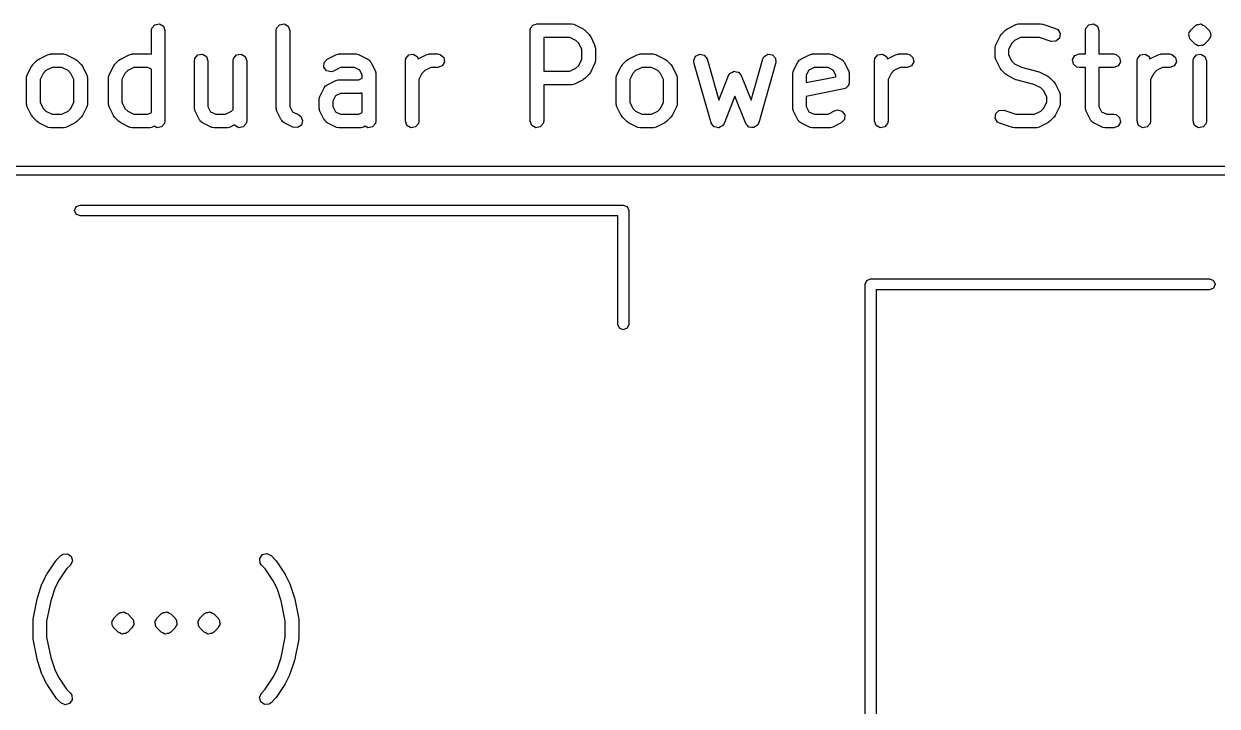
# Model space of a CAD drawing. Extents: x 59.1 to 151.1, y -119.5 to -80.2.
# Drawn here: x 70.97 to 84.17, y -87.93 to -80.38 of the extents above; entities that cross this region are included whole.
import ezdxf

# ---------------------------------------------------------------- set-up
doc = ezdxf.new("R2010")
doc.units = 0
doc.layers.add('BLACK', color=7, linetype='CONTINUOUS')

msp = doc.modelspace()

# ---------------------------------------------------------------- linework, layer by layer
at = {"layer": 'BLACK', "linetype": 'CONTINUOUS'}
for p, q in [((72.3855, -80.4267), (72.4185, -80.3874)), ((72.4185, -80.3874), (72.469, -80.3785)), ((72.469, -80.3785), (72.5134, -80.4042)), ((73.7664, -80.4267), (73.7994, -80.3874)), ((73.7994, -80.3874), (73.8499, -80.3785)), ((73.8499, -80.3785), (73.8944, -80.4042)), ((76.5885, -80.4118), (76.5982, -80.3949)), ((76.5982, -80.3949), (76.6046, -80.3926)), ((76.6046, -80.3926), (76.6089, -80.3874)), ((76.6089, -80.3874), (76.6281, -80.384)), ((76.6281, -80.384), (76.6464, -80.3774)), ((76.6464, -80.3774), (77.0274, -80.3774)), ((77.0274, -80.3774), (77.053, -80.3819)), ((77.053, -80.3819), (77.0565, -80.3848)), ((77.0565, -80.3848), (77.0609, -80.3853)), ((77.0609, -80.3853), (77.1562, -80.4329)), ((81.851, -80.4329), (81.9462, -80.3853)), ((81.9462, -80.3853), (81.9712, -80.3779)), ((81.9712, -80.3779), (81.9755, -80.3789)), ((81.9755, -80.3789), (81.9798, -80.3774)), ((81.9798, -80.3774), (82.2179, -80.3774)), ((82.2179, -80.3774), (82.2399, -80.3813)), ((82.2399, -80.3813), (82.2416, -80.3812)), ((82.2416, -80.3812), (82.3844, -80.4288)), ((82.7188, -80.4267), (82.7518, -80.3874)), ((82.7518, -80.3874), (82.8023, -80.3785)), ((82.8023, -80.3785), (82.8467, -80.4042)), ((83.9267, -80.3993), (83.9348, -80.3937)), ((83.9348, -80.3937), (83.9367, -80.3909)), ((83.9367, -80.3909), (83.94, -80.3901)), ((83.94, -80.3901), (83.9401, -80.39)), ((83.9401, -80.39), (83.9423, -80.3874)), ((83.9423, -80.3874), (83.9443, -80.3871)), ((83.9443, -80.3871), (83.9481, -80.3844)), ((83.9481, -80.3844), (83.9675, -80.3827)), ((83.9675, -80.3827), (83.9863, -80.3777)), ((83.9863, -80.3777), (83.9894, -80.3791)), ((83.9894, -80.3791), (83.9928, -80.3785)), ((83.9928, -80.3785), (83.9958, -80.3802)), ((83.9958, -80.3802), (83.9992, -80.3799)), ((83.9992, -80.3799), (84.0151, -80.3911)), ((84.0151, -80.3911), (84.0328, -80.3993)), ((72.381, -80.4524), (72.3855, -80.4267)), ((72.381, -80.7143), (72.381, -80.4524)), ((72.5134, -80.4042), (72.531, -80.4524)), ((72.531, -80.4524), (72.531, -81.4524)), ((73.7619, -80.4524), (73.7664, -80.4267)), ((73.7619, -81.3095), (73.7619, -80.4524)), ((73.8944, -80.4042), (73.9119, -80.4524)), ((73.9119, -80.4524), (73.9119, -81.2918)), ((76.5714, -80.4524), (76.5731, -80.4426)), ((76.5714, -81.4524), (76.5714, -80.4524)), ((76.5726, -80.4394), (76.5742, -80.4365)), ((76.5731, -80.4426), (76.5726, -80.4394)), ((76.5742, -80.4365), (76.576, -80.4267)), ((76.576, -80.4267), (76.5885, -80.4118)), ((76.7214, -80.5274), (76.7214, -80.9012)), ((77.0097, -80.5274), (76.7214, -80.5274)), ((77.0782, -80.5616), (77.0097, -80.5274)), ((77.1562, -80.4329), (77.1742, -80.4463)), ((77.1742, -80.4463), (77.1757, -80.447)), ((77.1757, -80.447), (77.2233, -80.4946)), ((77.2233, -80.4946), (77.2361, -80.513)), ((77.2361, -80.513), (77.2373, -80.5141)), ((77.2373, -80.5141), (77.2849, -80.6093)), ((81.7222, -80.6093), (81.7698, -80.5141)), ((81.7698, -80.5141), (81.7832, -80.4961)), ((81.7832, -80.4961), (81.7839, -80.4946)), ((81.7839, -80.4946), (81.8315, -80.447)), ((81.8315, -80.447), (81.8499, -80.4341)), ((81.8499, -80.4341), (81.851, -80.4329)), ((81.9975, -80.5274), (81.9289, -80.5616)), ((82.2057, -80.5274), (81.9975, -80.5274)), ((82.337, -80.5712), (82.2057, -80.5274)), ((82.3844, -80.4288), (82.4073, -80.4413)), ((82.4073, -80.4413), (82.4342, -80.485)), ((82.4342, -80.485), (82.4267, -80.5357)), ((82.7143, -80.4524), (82.7188, -80.4267)), ((82.7143, -80.7107), (82.7143, -80.4524)), ((82.8467, -80.4042), (82.8643, -80.4524)), ((82.8643, -80.4524), (82.8643, -80.7107)), ((83.8574, -80.4935), (83.8603, -80.4873)), ((83.8625, -80.5123), (83.8574, -80.4935)), ((83.8597, -80.4806), (83.8709, -80.4646)), ((83.8603, -80.4873), (83.8597, -80.4806)), ((83.8642, -80.5317), (83.8625, -80.5123)), ((83.8709, -80.4646), (83.8791, -80.447)), ((83.8791, -80.447), (83.9267, -80.3993)), ((84.0328, -80.3993), (84.0804, -80.447)), ((84.0804, -80.447), (84.0861, -80.4551)), ((84.0861, -80.4551), (84.0888, -80.457)), ((84.0998, -80.5194), (84.0886, -80.5354)), ((84.0888, -80.457), (84.0897, -80.4602)), ((84.0897, -80.4602), (84.0954, -80.4683)), ((84.0954, -80.4683), (84.0971, -80.4877)), ((84.0971, -80.4877), (84.1021, -80.5065)), ((84.1021, -80.5065), (84.0992, -80.5127)), ((84.0992, -80.5127), (84.0998, -80.5194)), ((77.1086, -80.592), (77.0782, -80.5616)), ((77.1429, -80.6606), (77.1086, -80.592)), ((77.2849, -80.6093), (77.2924, -80.6343)), ((77.2924, -80.6343), (77.2913, -80.6386)), ((77.2913, -80.6386), (77.2929, -80.6429)), ((77.2929, -80.6429), (77.2929, -80.7857)), ((81.7143, -80.6429), (81.7188, -80.6172)), ((81.7143, -80.7381), (81.7143, -80.6429)), ((81.7188, -80.6172), (81.7217, -80.6138)), ((81.7217, -80.6138), (81.7222, -80.6093)), ((81.8985, -80.592), (81.8643, -80.6606)), ((81.9289, -80.5616), (81.8985, -80.592)), ((82.3883, -80.5697), (82.337, -80.5712)), ((82.4267, -80.5357), (82.3883, -80.5697)), ((83.8698, -80.5398), (83.8642, -80.5317)), ((83.8707, -80.543), (83.8698, -80.5398)), ((83.8734, -80.5449), (83.8707, -80.543)), ((83.8791, -80.553), (83.8734, -80.5449)), ((83.9267, -80.6007), (83.8791, -80.553)), ((83.9444, -80.6089), (83.9267, -80.6007)), ((83.9603, -80.6201), (83.9444, -80.6089)), ((83.9638, -80.6198), (83.9603, -80.6201)), ((83.9667, -80.6215), (83.9638, -80.6198)), ((83.9701, -80.6209), (83.9667, -80.6215)), ((83.9732, -80.6223), (83.9701, -80.6209)), ((83.992, -80.6173), (83.9732, -80.6223)), ((84.0115, -80.6156), (83.992, -80.6173)), ((84.0153, -80.6129), (84.0115, -80.6156)), ((84.0173, -80.6126), (84.0153, -80.6129)), ((84.0194, -80.61), (84.0173, -80.6126)), ((84.0196, -80.6099), (84.0194, -80.61)), ((84.0228, -80.6091), (84.0196, -80.6099)), ((84.0247, -80.6063), (84.0228, -80.6091)), ((84.0328, -80.6007), (84.0247, -80.6063)), ((84.0804, -80.553), (84.0328, -80.6007)), ((84.0886, -80.5354), (84.0804, -80.553)), ((71.0696, -80.8279), (71.1172, -80.7803)), ((71.1172, -80.7803), (71.1356, -80.7674)), ((71.1356, -80.7674), (71.1367, -80.7663)), ((71.1367, -80.7663), (71.2319, -80.7186)), ((71.2319, -80.7186), (71.2569, -80.7112)), ((71.2569, -80.7112), (71.2613, -80.7122)), ((71.2613, -80.7122), (71.2655, -80.7107)), ((71.2655, -80.7107), (71.4083, -80.7107)), ((71.4083, -80.7107), (71.434, -80.7152)), ((71.434, -80.7152), (71.4374, -80.7181)), ((71.4374, -80.7181), (71.4419, -80.7186)), ((71.4419, -80.7186), (71.5371, -80.7663)), ((71.5371, -80.7663), (71.5551, -80.7796)), ((71.5551, -80.7796), (71.5566, -80.7803)), ((71.5566, -80.7803), (71.6042, -80.8279)), ((71.9743, -80.8279), (72.022, -80.7803)), ((72.022, -80.7803), (72.0403, -80.7674)), ((72.0403, -80.7674), (72.0415, -80.7663)), ((72.0415, -80.7663), (72.1367, -80.7186)), ((72.1367, -80.7186), (72.1617, -80.7112)), ((72.1617, -80.7112), (72.166, -80.7122)), ((72.166, -80.7122), (72.1702, -80.7107)), ((72.1702, -80.7107), (72.3607, -80.7107)), ((72.3607, -80.7107), (72.381, -80.7143)), ((72.8571, -80.7857), (72.8617, -80.7601)), ((72.8571, -81.3095), (72.8571, -80.7857)), ((72.8617, -80.7601), (72.8946, -80.7208)), ((72.8946, -80.7208), (72.9452, -80.7119)), ((72.9452, -80.7119), (72.9896, -80.7375)), ((72.9896, -80.7375), (73.0071, -80.7857)), ((73.0071, -80.7857), (73.0071, -81.2918)), ((73.2857, -80.7857), (73.2902, -80.7601)), ((73.2857, -81.3261), (73.2857, -80.7857)), ((73.2902, -80.7601), (73.3232, -80.7208)), ((73.3232, -80.7208), (73.3737, -80.7119)), ((73.3737, -80.7119), (73.4182, -80.7375)), ((73.4182, -80.7375), (73.4357, -80.7857)), ((73.4357, -80.7857), (73.4357, -81.4524)), ((74.2919, -80.8035), (74.3272, -80.7663)), ((74.3272, -80.7663), (74.4224, -80.7186)), ((74.4224, -80.7186), (74.4474, -80.7112)), ((74.4474, -80.7112), (74.4517, -80.7122)), ((74.4517, -80.7122), (74.456, -80.7107)), ((74.456, -80.7107), (74.6464, -80.7107)), ((74.6464, -80.7107), (74.6721, -80.7152)), ((74.6721, -80.7152), (74.6755, -80.7181)), ((74.6755, -80.7181), (74.68, -80.7186)), ((74.68, -80.7186), (74.7752, -80.7663)), ((74.7752, -80.7663), (74.7961, -80.7818)), ((74.7961, -80.7818), (74.8006, -80.7921)), ((75.1905, -80.7857), (75.195, -80.7601)), ((75.1905, -81.4524), (75.1905, -80.7857)), ((75.195, -80.7601), (75.228, -80.7208)), ((75.228, -80.7208), (75.2785, -80.7119)), ((75.2785, -80.7119), (75.3229, -80.7375)), ((75.3229, -80.7375), (75.3324, -80.7636)), ((75.3324, -80.7636), (75.4224, -80.7186)), ((75.4224, -80.7186), (75.4474, -80.7112)), ((75.4474, -80.7112), (75.4517, -80.7122)), ((75.4517, -80.7122), (75.456, -80.7107)), ((75.456, -80.7107), (75.5512, -80.7107)), ((75.5512, -80.7107), (75.5768, -80.7152)), ((75.5768, -80.7152), (75.6161, -80.7482)), ((75.6161, -80.7482), (75.6251, -80.7987)), ((77.1086, -80.8365), (77.1429, -80.768)), ((77.1429, -80.768), (77.1429, -80.6606)), ((77.2929, -80.7857), (77.2883, -80.8114)), ((77.5934, -80.8279), (77.641, -80.7803)), ((77.641, -80.7803), (77.6594, -80.7674)), ((77.6594, -80.7674), (77.6605, -80.7663)), ((77.6605, -80.7663), (77.7557, -80.7186)), ((77.7557, -80.7186), (77.7807, -80.7112)), ((77.7807, -80.7112), (77.7851, -80.7122)), ((77.7851, -80.7122), (77.7893, -80.7107)), ((77.7893, -80.7107), (77.9321, -80.7107)), ((77.9321, -80.7107), (77.9578, -80.7152)), ((77.9578, -80.7152), (77.9612, -80.7181)), ((77.9612, -80.7181), (77.9657, -80.7186)), ((77.9657, -80.7186), (78.0609, -80.7663)), ((78.0609, -80.7663), (78.0789, -80.7796)), ((78.0789, -80.7796), (78.0804, -80.7803)), ((78.0804, -80.7803), (78.128, -80.8279)), ((78.3811, -80.7804), (78.4021, -80.7336)), ((78.3838, -80.8063), (78.3811, -80.7804)), ((78.4021, -80.7336), (78.4482, -80.7111)), ((78.4482, -80.7111), (78.498, -80.7236)), ((78.498, -80.7236), (78.5281, -80.7651)), ((78.5281, -80.7651), (78.6583, -81.2208)), ((79.0155, -81.2208), (79.1457, -80.7651)), ((79.1457, -80.7651), (79.1571, -80.7417)), ((79.1571, -80.7417), (79.1996, -80.713)), ((79.1996, -80.713), (79.2507, -80.7183)), ((79.2507, -80.7183), (79.2863, -80.7551)), ((79.2863, -80.7551), (79.29, -80.8063)), ((79.5317, -80.7998), (79.5472, -80.7789)), ((79.5472, -80.7789), (79.5575, -80.7744)), ((79.5575, -80.7744), (79.5653, -80.7663)), ((79.5653, -80.7663), (79.6605, -80.7186)), ((79.6605, -80.7186), (79.6855, -80.7112)), ((79.6855, -80.7112), (79.6898, -80.7122)), ((79.6898, -80.7122), (79.694, -80.7107)), ((79.694, -80.7107), (79.8845, -80.7107)), ((79.8845, -80.7107), (79.9102, -80.7152)), ((79.9102, -80.7152), (79.9136, -80.7181)), ((79.9136, -80.7181), (79.9181, -80.7186)), ((79.9181, -80.7186), (80.0133, -80.7663)), ((80.0133, -80.7663), (80.0342, -80.7818)), ((80.0342, -80.7818), (80.0387, -80.7921)), ((80.381, -80.7857), (80.3855, -80.7601)), ((80.381, -81.4524), (80.381, -80.7857)), ((80.3855, -80.7601), (80.4185, -80.7208)), ((80.4185, -80.7208), (80.469, -80.7119)), ((80.469, -80.7119), (80.5134, -80.7375)), ((80.5134, -80.7375), (80.5229, -80.7636)), ((80.5229, -80.7636), (80.6129, -80.7186)), ((80.6129, -80.7186), (80.6379, -80.7112)), ((80.6379, -80.7112), (80.6422, -80.7122)), ((80.6422, -80.7122), (80.6464, -80.7107)), ((80.6464, -80.7107), (80.7417, -80.7107)), ((80.7417, -80.7107), (80.7673, -80.7152)), ((80.7673, -80.7152), (80.8066, -80.7482)), ((80.8066, -80.7482), (80.8155, -80.7987)), ((81.7158, -80.7423), (81.7143, -80.7381)), ((81.7148, -80.7467), (81.7158, -80.7423)), ((81.7222, -80.7716), (81.7148, -80.7467)), ((81.7698, -80.8669), (81.7222, -80.7716)), ((81.8643, -80.6606), (81.8643, -80.7204)), ((81.8643, -80.7204), (81.8985, -80.7889)), ((81.8985, -80.7889), (81.929, -80.8193)), ((82.5726, -80.7727), (82.5982, -80.7283)), ((82.5815, -80.8232), (82.5726, -80.7727)), ((82.5982, -80.7283), (82.6464, -80.7107)), ((82.6464, -80.7107), (82.7143, -80.7107)), ((82.8643, -80.7107), (83.0274, -80.7107)), ((83.0274, -80.7107), (83.053, -80.7152)), ((83.053, -80.7152), (83.0923, -80.7482)), ((83.0923, -80.7482), (83.1012, -80.7987)), ((83.2857, -80.7857), (83.2902, -80.7601)), ((83.2857, -81.4524), (83.2857, -80.7857)), ((83.2902, -80.7601), (83.3232, -80.7208)), ((83.3232, -80.7208), (83.3737, -80.7119)), ((83.3737, -80.7119), (83.4182, -80.7375)), ((83.4182, -80.7375), (83.4277, -80.7636)), ((83.4277, -80.7636), (83.5176, -80.7186)), ((83.5176, -80.7186), (83.5426, -80.7112)), ((83.5426, -80.7112), (83.547, -80.7122)), ((83.547, -80.7122), (83.5512, -80.7107)), ((83.5512, -80.7107), (83.6464, -80.7107)), ((83.6464, -80.7107), (83.6721, -80.7152)), ((83.6721, -80.7152), (83.7114, -80.7482)), ((83.7114, -80.7482), (83.7203, -80.7987)), ((83.9048, -80.7857), (83.9093, -80.7601)), ((83.9048, -81.4524), (83.9048, -80.7857)), ((83.9093, -80.7601), (83.9423, -80.7208)), ((83.9423, -80.7208), (83.9928, -80.7119)), ((83.9928, -80.7119), (84.0372, -80.7375)), ((84.0372, -80.7375), (84.0548, -80.7857)), ((84.0548, -80.7857), (84.0548, -81.4524)), ((71.0079, -80.9426), (71.0555, -80.8474)), ((71.0555, -80.8474), (71.0689, -80.8294)), ((71.0689, -80.8294), (71.0696, -80.8279)), ((71.2147, -80.895), (71.1843, -80.9254)), ((71.2832, -80.8607), (71.2147, -80.895)), ((71.3906, -80.8607), (71.2832, -80.8607)), ((71.4591, -80.895), (71.3906, -80.8607)), ((71.4896, -80.9254), (71.4591, -80.895)), ((71.6042, -80.8279), (71.6171, -80.8463)), ((71.6171, -80.8463), (71.6183, -80.8474)), ((71.6183, -80.8474), (71.6659, -80.9426)), ((71.9127, -80.9426), (71.9603, -80.8474)), ((71.9603, -80.8474), (71.9737, -80.8294)), ((71.9737, -80.8294), (71.9743, -80.8279)), ((72.1194, -80.895), (72.089, -80.9254)), ((72.1879, -80.8607), (72.1194, -80.895)), ((72.343, -80.8607), (72.1879, -80.8607)), ((72.381, -80.8797), (72.343, -80.8607)), ((72.381, -81.3584), (72.381, -80.8797)), ((74.2888, -80.8547), (74.2919, -80.8035)), ((74.3194, -80.8959), (74.2888, -80.8547)), ((74.3693, -80.9078), (74.3194, -80.8959)), ((74.3943, -80.9004), (74.3693, -80.9078)), ((74.4737, -80.8607), (74.3943, -80.9004)), ((74.6287, -80.8607), (74.4737, -80.8607)), ((74.6858, -80.8892), (74.6287, -80.8607)), ((74.7143, -80.9463), (74.6858, -80.8892)), ((74.8006, -80.7921), (74.8087, -80.7998)), ((74.8087, -80.7998), (74.8564, -80.895)), ((74.8564, -80.895), (74.8638, -80.92)), ((74.8638, -80.92), (74.8628, -80.9244)), ((75.4051, -80.895), (75.3747, -80.9254)), ((75.4737, -80.8607), (75.4051, -80.895)), ((75.5512, -80.8607), (75.4737, -80.8607)), ((75.5994, -80.8432), (75.5512, -80.8607)), ((75.6251, -80.7987), (75.5994, -80.8432)), ((76.7214, -80.9012), (77.0097, -80.9012)), ((77.0097, -80.9012), (77.0782, -80.8669)), ((77.0782, -80.8669), (77.1086, -80.8365)), ((77.2373, -80.9145), (77.224, -80.9325)), ((77.2849, -80.8193), (77.2373, -80.9145)), ((77.2855, -80.8148), (77.2849, -80.8193)), ((77.2883, -80.8114), (77.2855, -80.8148)), ((77.5317, -80.9426), (77.5793, -80.8474)), ((77.5793, -80.8474), (77.5927, -80.8294)), ((77.5927, -80.8294), (77.5934, -80.8279)), ((77.7385, -80.895), (77.7081, -80.9254)), ((77.807, -80.8607), (77.7385, -80.895)), ((77.9144, -80.8607), (77.807, -80.8607)), ((77.983, -80.895), (77.9144, -80.8607)), ((78.0134, -80.9254), (77.983, -80.895)), ((78.128, -80.8279), (78.1409, -80.8463)), ((78.1409, -80.8463), (78.1421, -80.8474)), ((78.1421, -80.8474), (78.1897, -80.9426)), ((78.5743, -81.473), (78.3838, -80.8063)), ((78.781, -80.9262), (78.8016, -80.9151)), ((78.8016, -80.9151), (78.8216, -80.9028)), ((78.8216, -80.9028), (78.824, -80.9031)), ((78.824, -80.9031), (78.8262, -80.902)), ((78.8262, -80.902), (78.8491, -80.9068)), ((78.8491, -80.9068), (78.8723, -80.9101)), ((78.8723, -80.9101), (78.874, -80.9119)), ((78.874, -80.9119), (78.8764, -80.9124)), ((78.8764, -80.9124), (78.8909, -80.9309)), ((79.29, -80.8063), (79.0995, -81.473)), ((79.4762, -80.9286), (79.4807, -80.9029)), ((79.4807, -80.9029), (79.4836, -80.8995)), ((79.4836, -80.8995), (79.4841, -80.895)), ((79.4841, -80.895), (79.5317, -80.7998)), ((79.6547, -80.8892), (79.6262, -80.9463)), ((79.7118, -80.8607), (79.6547, -80.8892)), ((79.8668, -80.8607), (79.7118, -80.8607)), ((79.9239, -80.8892), (79.8668, -80.8607)), ((79.9524, -80.9463), (79.9239, -80.8892)), ((80.0387, -80.7921), (80.0468, -80.7998)), ((80.0468, -80.7998), (80.0945, -80.895)), ((80.0945, -80.895), (80.1019, -80.92)), ((80.1019, -80.92), (80.1008, -80.9244)), ((80.5956, -80.895), (80.5652, -80.9254)), ((80.6641, -80.8607), (80.5956, -80.895)), ((80.7417, -80.8607), (80.6641, -80.8607)), ((80.7899, -80.8432), (80.7417, -80.8607)), ((80.8155, -80.7987), (80.7899, -80.8432)), ((81.771, -80.868), (81.7698, -80.8669)), ((81.7839, -80.8864), (81.771, -80.868)), ((81.8315, -80.934), (81.7839, -80.8864)), ((81.929, -80.8193), (82.0059, -80.8578)), ((82.0059, -80.8578), (82.1884, -80.9034)), ((82.1884, -80.9034), (82.2003, -80.9087)), ((82.2003, -80.9087), (82.2038, -80.9091)), ((82.2038, -80.9091), (82.299, -80.9567)), ((82.6208, -80.8562), (82.5815, -80.8232)), ((82.6464, -80.8607), (82.6208, -80.8562)), ((82.7143, -80.8607), (82.6464, -80.8607)), ((82.7143, -81.3095), (82.7143, -80.8607)), ((83.0274, -80.8607), (82.8643, -80.8607)), ((82.8643, -80.8607), (82.8643, -81.2918)), ((83.0756, -80.8432), (83.0274, -80.8607)), ((83.1012, -80.7987), (83.0756, -80.8432)), ((83.5004, -80.895), (83.47, -80.9254)), ((83.5689, -80.8607), (83.5004, -80.895)), ((83.6464, -80.8607), (83.5689, -80.8607)), ((83.6946, -80.8432), (83.6464, -80.8607)), ((83.7203, -80.7987), (83.6946, -80.8432)), ((71, -80.9762), (71.0045, -80.9505)), ((71, -81.2619), (71, -80.9762)), ((71.0045, -80.9505), (71.0074, -80.9471)), ((71.0074, -80.9471), (71.0079, -80.9426)), ((71.1843, -80.9254), (71.15, -80.9939)), ((71.15, -80.9939), (71.15, -81.2442)), ((71.5238, -80.9939), (71.4896, -80.9254)), ((71.5238, -81.2442), (71.5238, -80.9939)), ((71.6659, -80.9426), (71.6733, -80.9676)), ((71.6733, -80.9676), (71.6723, -80.972)), ((71.6723, -80.972), (71.6738, -80.9762)), ((71.6738, -80.9762), (71.6738, -81.2619)), ((71.9048, -80.9762), (71.9093, -80.9505)), ((71.9048, -81.2619), (71.9048, -80.9762)), ((71.9093, -80.9505), (71.9122, -80.9471)), ((71.9122, -80.9471), (71.9127, -80.9426)), ((72.089, -80.9254), (72.0548, -80.9939)), ((72.0548, -80.9939), (72.0548, -81.2442)), ((74.3195, -81.0601), (74.3272, -81.052)), ((74.3272, -81.052), (74.4224, -81.0043)), ((74.4224, -81.0043), (74.4474, -80.9969)), ((74.4474, -80.9969), (74.4517, -80.998)), ((74.4517, -80.998), (74.456, -80.9964)), ((74.456, -80.9964), (74.6763, -80.9964)), ((74.6763, -80.9964), (74.7143, -80.9775)), ((74.7143, -80.9775), (74.7143, -80.9463)), ((74.8628, -80.9244), (74.8643, -80.9286)), ((74.8643, -80.9286), (74.8643, -81.4524)), ((75.3747, -80.9254), (75.3405, -80.9939)), ((75.3405, -80.9939), (75.3405, -81.4524)), ((77.0274, -81.0512), (76.7214, -81.0512)), ((76.7214, -81.0512), (76.7214, -81.4524)), ((77.0316, -81.0497), (77.0274, -81.0512)), ((77.036, -81.0507), (77.0316, -81.0497)), ((77.0609, -81.0433), (77.036, -81.0507)), ((77.1562, -80.9957), (77.0609, -81.0433)), ((77.1573, -80.9945), (77.1562, -80.9957)), ((77.1757, -80.9816), (77.1573, -80.9945)), ((77.2233, -80.934), (77.1757, -80.9816)), ((77.224, -80.9325), (77.2233, -80.934)), ((77.5238, -80.9762), (77.5283, -80.9505)), ((77.5238, -81.2619), (77.5238, -80.9762)), ((77.5283, -80.9505), (77.5312, -80.9471)), ((77.5312, -80.9471), (77.5317, -80.9426)), ((77.7081, -80.9254), (77.6738, -80.9939)), ((77.6738, -80.9939), (77.6738, -81.2442)), ((78.0476, -80.9939), (78.0134, -80.9254)), ((78.0476, -81.2442), (78.0476, -80.9939)), ((78.1897, -80.9426), (78.1971, -80.9676)), ((78.1971, -80.9676), (78.1961, -80.972)), ((78.1961, -80.972), (78.1976, -80.9762)), ((78.1976, -80.9762), (78.1976, -81.2619)), ((78.6583, -81.2208), (78.7673, -80.9483)), ((78.7673, -80.9483), (78.7771, -80.9325)), ((78.7771, -80.9325), (78.778, -80.9298)), ((78.778, -80.9298), (78.7792, -80.929)), ((78.7792, -80.929), (78.781, -80.9262)), ((78.8909, -80.9309), (78.9065, -80.9483)), ((78.9065, -80.9483), (79.0155, -81.2208)), ((79.4762, -81.3095), (79.4762, -80.9286)), ((79.6262, -80.9463), (79.6262, -81.0276)), ((79.6262, -81.0276), (79.9524, -80.9623)), ((79.9524, -80.9623), (79.9524, -80.9463)), ((80.0979, -81.0495), (80.0899, -81.059)), ((80.1024, -81.0238), (80.0979, -81.0495)), ((80.1008, -80.9244), (80.1024, -80.9286)), ((80.1024, -80.9286), (80.1024, -81.0238)), ((80.5652, -80.9254), (80.531, -80.9939)), ((80.531, -80.9939), (80.531, -81.4524)), ((81.833, -80.9347), (81.8315, -80.934)), ((81.851, -80.948), (81.833, -80.9347)), ((81.9462, -80.9957), (81.851, -80.948)), ((81.9497, -80.9961), (81.9462, -80.9957)), ((81.9616, -81.0013), (81.9497, -80.9961)), ((82.1441, -81.047), (81.9616, -81.0013)), ((82.221, -81.0854), (82.1441, -81.047)), ((82.299, -80.9567), (82.317, -80.9701)), ((82.317, -80.9701), (82.3185, -80.9708)), ((82.3185, -80.9708), (82.3661, -81.0184)), ((82.3661, -81.0184), (82.379, -81.0368)), ((82.379, -81.0368), (82.3802, -81.0379)), ((82.3802, -81.0379), (82.4278, -81.1331)), ((83.47, -80.9254), (83.4357, -80.9939)), ((83.4357, -80.9939), (83.4357, -81.4524)), ((74.2426, -81.1886), (74.2455, -81.1852)), ((74.2455, -81.1852), (74.246, -81.1807)), ((74.246, -81.1807), (74.2936, -81.0855)), ((74.2936, -81.0855), (74.3091, -81.0646)), ((74.3091, -81.0646), (74.3195, -81.0601)), ((74.4166, -81.1749), (74.3881, -81.232)), ((74.4737, -81.1464), (74.4166, -81.1749)), ((74.694, -81.1464), (74.4737, -81.1464)), ((74.6983, -81.1449), (74.694, -81.1464)), ((74.7026, -81.1459), (74.6983, -81.1449)), ((74.7143, -81.1425), (74.7026, -81.1459)), ((74.7143, -81.3584), (74.7143, -81.1425)), ((78.8369, -81.1781), (78.7161, -81.4802)), ((78.9577, -81.4802), (78.8369, -81.1781)), ((80.0421, -81.0974), (79.6262, -81.1805)), ((79.6262, -81.1805), (79.6262, -81.2918)), ((80.0527, -81.0909), (80.0421, -81.0974)), ((80.0649, -81.0888), (80.0527, -81.0909)), ((80.0739, -81.078), (80.0649, -81.0888)), ((80.0859, -81.0707), (80.0739, -81.078)), ((80.0899, -81.059), (80.0859, -81.0707)), ((82.2515, -81.1159), (82.221, -81.0854)), ((82.2857, -81.1844), (82.2515, -81.1159)), ((82.2857, -81.2442), (82.2857, -81.1844)), ((82.4278, -81.1331), (82.4352, -81.1581)), ((82.4352, -81.1581), (82.4342, -81.1625)), ((82.4342, -81.1625), (82.4357, -81.1667)), ((82.4357, -81.1667), (82.4357, -81.2619)), ((71.0015, -81.2661), (71, -81.2619)), ((71.0005, -81.2705), (71.0015, -81.2661)), ((71.0079, -81.2954), (71.0005, -81.2705)), ((71.0555, -81.3907), (71.0079, -81.2954)), ((71.15, -81.2442), (71.1843, -81.3127)), ((71.1843, -81.3127), (71.2147, -81.3431)), ((71.4591, -81.3431), (71.4896, -81.3127)), ((71.4896, -81.3127), (71.5238, -81.2442)), ((71.6659, -81.2954), (71.6183, -81.3907)), ((71.6664, -81.291), (71.6659, -81.2954)), ((71.6693, -81.2876), (71.6664, -81.291)), ((71.6738, -81.2619), (71.6693, -81.2876)), ((71.9063, -81.2661), (71.9048, -81.2619)), ((71.9053, -81.2705), (71.9063, -81.2661)), ((71.9127, -81.2954), (71.9053, -81.2705)), ((71.9603, -81.3907), (71.9127, -81.2954)), ((72.0548, -81.2442), (72.089, -81.3127)), ((72.089, -81.3127), (72.1194, -81.3431)), ((72.8587, -81.3137), (72.8571, -81.3095)), ((72.8576, -81.3181), (72.8587, -81.3137)), ((72.8651, -81.3431), (72.8576, -81.3181)), ((73.0071, -81.2918), (73.0357, -81.3489)), ((73.7634, -81.3137), (73.7619, -81.3095)), ((73.7624, -81.3181), (73.7634, -81.3137)), ((73.7698, -81.3431), (73.7624, -81.3181)), ((73.9119, -81.2918), (73.9404, -81.3489)), ((74.2381, -81.2143), (74.2426, -81.1886)), ((74.2381, -81.3095), (74.2381, -81.2143)), ((74.2396, -81.3137), (74.2381, -81.3095)), ((74.2386, -81.3181), (74.2396, -81.3137)), ((74.246, -81.3431), (74.2386, -81.3181)), ((74.3881, -81.232), (74.3881, -81.2918)), ((74.3881, -81.2918), (74.4166, -81.3489)), ((77.5253, -81.2661), (77.5238, -81.2619)), ((77.5243, -81.2705), (77.5253, -81.2661)), ((77.5317, -81.2954), (77.5243, -81.2705)), ((77.5793, -81.3907), (77.5317, -81.2954)), ((77.6738, -81.2442), (77.7081, -81.3127)), ((77.7081, -81.3127), (77.7385, -81.3431)), ((77.983, -81.3431), (78.0134, -81.3127)), ((78.0134, -81.3127), (78.0476, -81.2442)), ((78.1897, -81.2954), (78.1421, -81.3907)), ((78.1902, -81.291), (78.1897, -81.2954)), ((78.1931, -81.2876), (78.1902, -81.291)), ((78.1976, -81.2619), (78.1931, -81.2876)), ((79.4777, -81.3137), (79.4762, -81.3095)), ((79.4767, -81.3181), (79.4777, -81.3137)), ((79.4841, -81.3431), (79.4767, -81.3181)), ((79.6262, -81.2918), (79.6547, -81.3489)), ((82.221, -81.3431), (82.2515, -81.3127)), ((82.2515, -81.3127), (82.2857, -81.2442)), ((82.4278, -81.2954), (82.3802, -81.3907)), ((82.4283, -81.291), (82.4278, -81.2954)), ((82.4312, -81.2876), (82.4283, -81.291)), ((82.4357, -81.2619), (82.4312, -81.2876)), ((82.7158, -81.3137), (82.7143, -81.3095)), ((82.7148, -81.3181), (82.7158, -81.3137)), ((82.7222, -81.3431), (82.7148, -81.3181)), ((82.8643, -81.2918), (82.8928, -81.3489)), ((71.0567, -81.3918), (71.0555, -81.3907)), ((71.0696, -81.4102), (71.0567, -81.3918)), ((71.1172, -81.4578), (71.0696, -81.4102)), ((71.2147, -81.3431), (71.2832, -81.3774)), ((71.2832, -81.3774), (71.3906, -81.3774)), ((71.3906, -81.3774), (71.4591, -81.3431)), ((71.6042, -81.4102), (71.5566, -81.4578)), ((71.6049, -81.4087), (71.6042, -81.4102)), ((71.6183, -81.3907), (71.6049, -81.4087)), ((71.9615, -81.3918), (71.9603, -81.3907)), ((71.9743, -81.4102), (71.9615, -81.3918)), ((72.022, -81.4578), (71.9743, -81.4102)), ((72.1194, -81.3431), (72.1879, -81.3774)), ((72.1879, -81.3774), (72.343, -81.3774)), ((72.343, -81.3774), (72.381, -81.3584)), ((72.9127, -81.4383), (72.8651, -81.3431)), ((72.9208, -81.446), (72.9127, -81.4383)), ((72.9253, -81.4563), (72.9208, -81.446)), ((73.0357, -81.3489), (73.0927, -81.3774)), ((73.0927, -81.3774), (73.2002, -81.3774)), ((73.2002, -81.3774), (73.2687, -81.3431)), ((73.2687, -81.3431), (73.2857, -81.3261)), ((73.8174, -81.4383), (73.7698, -81.3431)), ((73.8256, -81.446), (73.8174, -81.4383)), ((73.8301, -81.4563), (73.8256, -81.446)), ((73.9404, -81.3489), (74.0133, -81.3853)), ((74.0133, -81.3853), (74.0342, -81.4008)), ((74.0342, -81.4008), (74.0546, -81.4479)), ((74.0546, -81.4479), (74.04, -81.4971)), ((74.2936, -81.4383), (74.246, -81.3431)), ((74.3018, -81.446), (74.2936, -81.4383)), ((74.3063, -81.4563), (74.3018, -81.446)), ((74.4166, -81.3489), (74.4737, -81.3774)), ((74.4737, -81.3774), (74.6763, -81.3774)), ((74.6763, -81.3774), (74.7143, -81.3584)), ((77.5805, -81.3918), (77.5793, -81.3907)), ((77.5934, -81.4102), (77.5805, -81.3918)), ((77.641, -81.4578), (77.5934, -81.4102)), ((77.7385, -81.3431), (77.807, -81.3774)), ((77.807, -81.3774), (77.9144, -81.3774)), ((77.9144, -81.3774), (77.983, -81.3431)), ((78.128, -81.4102), (78.0804, -81.4578)), ((78.1287, -81.4087), (78.128, -81.4102)), ((78.1421, -81.3907), (78.1287, -81.4087)), ((79.5317, -81.4383), (79.4841, -81.3431)), ((79.5399, -81.446), (79.5317, -81.4383)), ((79.5443, -81.4563), (79.5399, -81.446)), ((79.6547, -81.3489), (79.7118, -81.3774)), ((79.7118, -81.3774), (79.8668, -81.3774)), ((79.8668, -81.3774), (79.9462, -81.3377)), ((79.9462, -81.3377), (79.9712, -81.3303)), ((79.9712, -81.3303), (80.0211, -81.3422)), ((80.0486, -81.4346), (80.0133, -81.4718)), ((80.0211, -81.3422), (80.0516, -81.3834)), ((80.0516, -81.3834), (80.0486, -81.4346)), ((81.7158, -81.4198), (81.7233, -81.369)), ((81.7427, -81.4635), (81.7158, -81.4198)), ((81.7233, -81.369), (81.7617, -81.335)), ((81.7617, -81.335), (81.813, -81.3336)), ((81.813, -81.3336), (81.9443, -81.3774)), ((81.9443, -81.3774), (82.1525, -81.3774)), ((82.1525, -81.3774), (82.221, -81.3431)), ((82.3661, -81.4102), (82.3185, -81.4578)), ((82.3668, -81.4087), (82.3661, -81.4102)), ((82.3802, -81.3907), (82.3668, -81.4087)), ((82.7698, -81.4383), (82.7222, -81.3431)), ((82.778, -81.446), (82.7698, -81.4383)), ((82.7824, -81.4563), (82.778, -81.446)), ((82.8928, -81.3489), (82.9498, -81.3774)), ((82.9498, -81.3774), (83.0274, -81.3774)), ((83.0274, -81.3774), (83.053, -81.3819)), ((83.053, -81.3819), (83.0923, -81.4149)), ((83.0923, -81.4149), (83.1012, -81.4654)), ((71.1187, -81.4585), (71.1172, -81.4578)), ((71.1367, -81.4718), (71.1187, -81.4585)), ((71.2319, -81.5195), (71.1367, -81.4718)), ((71.2364, -81.52), (71.2319, -81.5195)), ((71.2398, -81.5229), (71.2364, -81.52)), ((71.2655, -81.5274), (71.2398, -81.5229)), ((71.4083, -81.5274), (71.2655, -81.5274)), ((71.4125, -81.5258), (71.4083, -81.5274)), ((71.4169, -81.5269), (71.4125, -81.5258)), ((71.4419, -81.5195), (71.4169, -81.5269)), ((71.5371, -81.4718), (71.4419, -81.5195)), ((71.5382, -81.4707), (71.5371, -81.4718)), ((71.5566, -81.4578), (71.5382, -81.4707)), ((72.0234, -81.4585), (72.022, -81.4578)), ((72.0415, -81.4718), (72.0234, -81.4585)), ((72.1367, -81.5195), (72.0415, -81.4718)), ((72.1412, -81.52), (72.1367, -81.5195)), ((72.1446, -81.5229), (72.1412, -81.52)), ((72.1702, -81.5274), (72.1446, -81.5229)), ((72.3607, -81.5274), (72.1702, -81.5274)), ((72.3649, -81.5258), (72.3607, -81.5274)), ((72.3693, -81.5269), (72.3649, -81.5258)), ((72.3943, -81.5195), (72.3693, -81.5269)), ((72.414, -81.5096), (72.3943, -81.5195)), ((72.4429, -81.5262), (72.414, -81.5096)), ((72.4935, -81.5173), (72.4429, -81.5262)), ((72.5264, -81.478), (72.4935, -81.5173)), ((72.531, -81.4524), (72.5264, -81.478)), ((72.9462, -81.4718), (72.9253, -81.4563)), ((73.0415, -81.5195), (72.9462, -81.4718)), ((73.0459, -81.52), (73.0415, -81.5195)), ((73.0493, -81.5229), (73.0459, -81.52)), ((73.075, -81.5274), (73.0493, -81.5229)), ((73.2179, -81.5274), (73.075, -81.5274)), ((73.2221, -81.5258), (73.2179, -81.5274)), ((73.2264, -81.5269), (73.2221, -81.5258)), ((73.2514, -81.5195), (73.2264, -81.5269)), ((73.3011, -81.4946), (73.2514, -81.5195)), ((73.3033, -81.5006), (73.3011, -81.4946)), ((73.3477, -81.5262), (73.3033, -81.5006)), ((73.3982, -81.5173), (73.3477, -81.5262)), ((73.4312, -81.478), (73.3982, -81.5173)), ((73.4357, -81.4524), (73.4312, -81.478)), ((73.851, -81.4718), (73.8301, -81.4563)), ((73.9462, -81.5195), (73.851, -81.4718)), ((73.9972, -81.5253), (73.9462, -81.5195)), ((74.04, -81.4971), (73.9972, -81.5253)), ((74.3272, -81.4718), (74.3063, -81.4563)), ((74.4224, -81.5195), (74.3272, -81.4718)), ((74.4269, -81.52), (74.4224, -81.5195)), ((74.4303, -81.5229), (74.4269, -81.52)), ((74.456, -81.5274), (74.4303, -81.5229)), ((74.694, -81.5274), (74.456, -81.5274)), ((74.6983, -81.5258), (74.694, -81.5274)), ((74.7026, -81.5269), (74.6983, -81.5258)), ((74.7276, -81.5195), (74.7026, -81.5269)), ((74.7474, -81.5096), (74.7276, -81.5195)), ((74.7763, -81.5262), (74.7474, -81.5096)), ((74.8268, -81.5173), (74.7763, -81.5262)), ((74.8598, -81.478), (74.8268, -81.5173)), ((74.8643, -81.4524), (74.8598, -81.478)), ((75.208, -81.5006), (75.1905, -81.4524)), ((75.2525, -81.5262), (75.208, -81.5006)), ((75.303, -81.5173), (75.2525, -81.5262)), ((75.336, -81.478), (75.303, -81.5173)), ((75.3405, -81.4524), (75.336, -81.478)), ((76.589, -81.5006), (76.5714, -81.4524)), ((76.6334, -81.5262), (76.589, -81.5006)), ((76.6839, -81.5173), (76.6334, -81.5262)), ((76.7169, -81.478), (76.6839, -81.5173)), ((76.7214, -81.4524), (76.7169, -81.478)), ((77.6425, -81.4585), (77.641, -81.4578)), ((77.6605, -81.4718), (77.6425, -81.4585)), ((77.7557, -81.5195), (77.6605, -81.4718)), ((77.7602, -81.52), (77.7557, -81.5195)), ((77.7636, -81.5229), (77.7602, -81.52)), ((77.7893, -81.5274), (77.7636, -81.5229)), ((77.9321, -81.5274), (77.7893, -81.5274)), ((77.9364, -81.5258), (77.9321, -81.5274)), ((77.9407, -81.5269), (77.9364, -81.5258)), ((77.9657, -81.5195), (77.9407, -81.5269)), ((78.0609, -81.4718), (77.9657, -81.5195)), ((78.062, -81.4707), (78.0609, -81.4718)), ((78.0804, -81.4578), (78.062, -81.4707)), ((78.5752, -81.4742), (78.5743, -81.473)), ((78.5752, -81.4758), (78.5752, -81.4742)), ((78.5902, -81.4949), (78.5752, -81.4758)), ((78.6044, -81.5145), (78.5902, -81.4949)), ((78.6059, -81.5149), (78.6044, -81.5145)), ((78.6069, -81.5161), (78.6059, -81.5149)), ((78.6307, -81.5211), (78.6069, -81.5161)), ((78.6542, -81.527), (78.6307, -81.5211)), ((78.6556, -81.5263), (78.6542, -81.527)), ((78.6571, -81.5266), (78.6556, -81.5263)), ((78.6785, -81.5151), (78.6571, -81.5266)), ((78.7003, -81.5045), (78.6785, -81.5151)), ((78.701, -81.5031), (78.7003, -81.5045)), ((78.7023, -81.5024), (78.701, -81.5031)), ((78.7161, -81.4802), (78.7023, -81.5024)), ((78.9588, -81.4814), (78.9577, -81.4802)), ((78.9589, -81.483), (78.9588, -81.4814)), ((78.9758, -81.5004), (78.9589, -81.483)), ((78.9919, -81.5185), (78.9758, -81.5004)), ((78.9935, -81.5187), (78.9919, -81.5185)), ((78.9946, -81.5198), (78.9935, -81.5187)), ((79.0187, -81.5223), (78.9946, -81.5198)), ((79.0427, -81.5258), (79.0187, -81.5223)), ((79.044, -81.525), (79.0427, -81.5258)), ((79.0456, -81.5251), (79.044, -81.525)), ((79.0657, -81.5115), (79.0456, -81.5251)), ((79.0863, -81.4988), (79.0657, -81.5115)), ((79.0868, -81.4973), (79.0863, -81.4988)), ((79.0881, -81.4964), (79.0868, -81.4973)), ((79.0995, -81.473), (79.0881, -81.4964)), ((79.5653, -81.4718), (79.5443, -81.4563)), ((79.6605, -81.5195), (79.5653, -81.4718)), ((79.665, -81.52), (79.6605, -81.5195)), ((79.6684, -81.5229), (79.665, -81.52)), ((79.694, -81.5274), (79.6684, -81.5229)), ((79.8845, -81.5274), (79.694, -81.5274)), ((79.8887, -81.5258), (79.8845, -81.5274)), ((79.8931, -81.5269), (79.8887, -81.5258)), ((79.9181, -81.5195), (79.8931, -81.5269)), ((80.0133, -81.4718), (79.9181, -81.5195)), ((80.3985, -81.5006), (80.381, -81.4524)), ((80.4429, -81.5262), (80.3985, -81.5006)), ((80.4935, -81.5173), (80.4429, -81.5262)), ((80.5264, -81.478), (80.4935, -81.5173)), ((80.531, -81.4524), (80.5264, -81.478)), ((81.7656, -81.4759), (81.7427, -81.4635)), ((81.9084, -81.5235), (81.7656, -81.4759)), ((81.9101, -81.5235), (81.9084, -81.5235)), ((81.9321, -81.5274), (81.9101, -81.5235)), ((82.1702, -81.5274), (81.9321, -81.5274)), ((82.1745, -81.5258), (82.1702, -81.5274)), ((82.1788, -81.5269), (82.1745, -81.5258)), ((82.2038, -81.5195), (82.1788, -81.5269)), ((82.299, -81.4718), (82.2038, -81.5195)), ((82.3001, -81.4707), (82.299, -81.4718)), ((82.3185, -81.4578), (82.3001, -81.4707)), ((82.8034, -81.4718), (82.7824, -81.4563)), ((82.8986, -81.5195), (82.8034, -81.4718)), ((82.9031, -81.52), (82.8986, -81.5195)), ((82.9065, -81.5229), (82.9031, -81.52)), ((82.9321, -81.5274), (82.9065, -81.5229)), ((83.0274, -81.5274), (82.9321, -81.5274)), ((83.0756, -81.5098), (83.0274, -81.5274)), ((83.1012, -81.4654), (83.0756, -81.5098)), ((83.3033, -81.5006), (83.2857, -81.4524)), ((83.3477, -81.5262), (83.3033, -81.5006)), ((83.3982, -81.5173), (83.3477, -81.5262)), ((83.4312, -81.478), (83.3982, -81.5173)), ((83.4357, -81.4524), (83.4312, -81.478)), ((83.9223, -81.5006), (83.9048, -81.4524)), ((83.9667, -81.5262), (83.9223, -81.5006)), ((84.0173, -81.5173), (83.9667, -81.5262)), ((84.0502, -81.478), (84.0173, -81.5173)), ((84.0548, -81.4524), (84.0502, -81.478)), ((60, -81.95), (149, -81.95)), ((149, -82.05), (60, -82.05)), ((71.532, -82.442), (71.5496, -82.3996)), ((71.5496, -82.4844), (71.532, -82.442)), ((71.5496, -82.3996), (71.592, -82.382)), ((71.592, -82.502), (71.5496, -82.4844)), ((71.592, -82.382), (77.602, -82.382)), ((77.542, -82.502), (71.592, -82.502)), ((77.542, -83.702), (77.542, -82.502)), ((77.602, -82.382), (77.6444, -82.3996)), ((77.6444, -82.3996), (77.662, -82.442)), ((77.662, -82.442), (77.662, -83.702)), ((80.278, -83.259), (80.2956, -83.2166)), ((80.278, -92.7146), (80.278, -83.259)), ((80.2956, -83.2166), (80.338, -83.199)), ((80.338, -83.199), (84.088, -83.199)), ((84.088, -83.199), (84.1304, -83.2166)), ((84.1304, -83.2166), (84.148, -83.259)), ((84.148, -83.259), (84.1304, -83.3014)), ((84.088, -83.319), (80.398, -83.319)), ((80.398, -83.319), (80.398, -92.6897)), ((84.1304, -83.3014), (84.088, -83.319)), ((77.5596, -83.7444), (77.542, -83.702)), ((77.602, -83.762), (77.5596, -83.7444)), ((77.6444, -83.7444), (77.602, -83.762)), ((77.662, -83.702), (77.6444, -83.7444)), ((71.2272, -86.4604), (71.3225, -86.3175)), ((71.3225, -86.3175), (71.3303, -86.3093)), ((71.3303, -86.3093), (71.3318, -86.3061)), ((71.3318, -86.3061), (71.3794, -86.2585)), ((71.3794, -86.2585), (71.4008, -86.2435)), ((71.4008, -86.2435), (71.4519, -86.2391)), ((71.4519, -86.2391), (71.4939, -86.2685)), ((71.5072, -86.3181), (71.4855, -86.3646)), ((71.4939, -86.2685), (71.5072, -86.3181)), ((73.5791, -86.2921), (73.6085, -86.2501)), ((73.5836, -86.3432), (73.5791, -86.2921)), ((73.6085, -86.2501), (73.6581, -86.2368)), ((73.6581, -86.2368), (73.7046, -86.2585)), ((73.7046, -86.2585), (73.7522, -86.3061)), ((73.7522, -86.3061), (73.7587, -86.3155)), ((73.7587, -86.3155), (73.7615, -86.3175)), ((73.7615, -86.3175), (73.8568, -86.4604)), ((71.2225, -86.4685), (71.2266, -86.463)), ((71.2266, -86.463), (71.2272, -86.4604)), ((71.4431, -86.4069), (71.3546, -86.5397)), ((71.4855, -86.3646), (71.4431, -86.4069)), ((73.5985, -86.3646), (73.5836, -86.3432)), ((73.6409, -86.4069), (73.5985, -86.3646)), ((73.7294, -86.5397), (73.6409, -86.4069)), ((73.8568, -86.4604), (73.8595, -86.4666)), ((73.8595, -86.4666), (73.8615, -86.4685)), ((71.1232, -86.7164), (71.1708, -86.5735)), ((71.1708, -86.5735), (71.1746, -86.5666)), ((71.1746, -86.5666), (71.1749, -86.5637)), ((71.1749, -86.5637), (71.2225, -86.4685)), ((71.3546, -86.5397), (71.3115, -86.626)), ((73.7725, -86.626), (73.7294, -86.5397)), ((73.8615, -86.4685), (73.9091, -86.5637)), ((73.9091, -86.5637), (73.9113, -86.5712)), ((73.9113, -86.5712), (73.9132, -86.5735)), ((73.9132, -86.5735), (73.9608, -86.7164)), ((71.0732, -86.9635), (71.1208, -86.7254)), ((71.1208, -86.7254), (71.1233, -86.7191)), ((71.1233, -86.7191), (71.1232, -86.7164)), ((71.3115, -86.626), (71.267, -86.7594)), ((73.817, -86.7594), (73.7725, -86.626)), ((73.9608, -86.7164), (73.9618, -86.7231)), ((73.9618, -86.7231), (73.9632, -86.7254)), ((73.9632, -86.7254), (74.0108, -86.9635)), ((71.267, -86.7594), (71.2218, -86.9856)), ((73.8622, -86.9856), (73.817, -86.7594)), ((71.0718, -86.9782), (71.0737, -86.9669)), ((71.0718, -87.1687), (71.0718, -86.9782)), ((71.0737, -86.9669), (71.0732, -86.9635)), ((71.2218, -86.9856), (71.2218, -87.1612)), ((71.9435, -87.0002), (71.9463, -86.9941)), ((71.9457, -86.9873), (71.9569, -86.9714)), ((71.9463, -86.9941), (71.9457, -86.9873)), ((71.9569, -86.9714), (71.9652, -86.9537)), ((71.9652, -86.9537), (72.0128, -86.9061)), ((72.0128, -86.9061), (72.0209, -86.9004)), ((72.0209, -86.9004), (72.0228, -86.8977)), ((72.0228, -86.8977), (72.026, -86.8968)), ((72.026, -86.8968), (72.0262, -86.8967)), ((72.0262, -86.8967), (72.0283, -86.8942)), ((72.0283, -86.8942), (72.0303, -86.8938)), ((72.0303, -86.8938), (72.0341, -86.8912)), ((72.0341, -86.8912), (72.0535, -86.8895)), ((72.0535, -86.8895), (72.0723, -86.8844)), ((72.0723, -86.8844), (72.0755, -86.8859)), ((72.0755, -86.8859), (72.0788, -86.8853)), ((72.0788, -86.8853), (72.0818, -86.887)), ((72.0818, -86.887), (72.0852, -86.8867)), ((72.0852, -86.8867), (72.1012, -86.8979)), ((72.1012, -86.8979), (72.1188, -86.9061)), ((72.1188, -86.9061), (72.1665, -86.9537)), ((72.1665, -86.9537), (72.1721, -86.9618)), ((72.1721, -86.9618), (72.1749, -86.9637)), ((72.1749, -86.9637), (72.1757, -86.967)), ((72.1757, -86.967), (72.1814, -86.9751)), ((72.1814, -86.9751), (72.1831, -86.9945)), ((72.1831, -86.9945), (72.1881, -87.0133)), ((72.4197, -87.0002), (72.4225, -86.9941)), ((72.4219, -86.9873), (72.4331, -86.9714)), ((72.4225, -86.9941), (72.4219, -86.9873)), ((72.4331, -86.9714), (72.4413, -86.9537)), ((72.4413, -86.9537), (72.489, -86.9061)), ((72.489, -86.9061), (72.4971, -86.9004)), ((72.4971, -86.9004), (72.499, -86.8977)), ((72.499, -86.8977), (72.5022, -86.8968)), ((72.5022, -86.8968), (72.5024, -86.8967)), ((72.5024, -86.8967), (72.5045, -86.8942)), ((72.5045, -86.8942), (72.5065, -86.8938)), ((72.5065, -86.8938), (72.5103, -86.8912)), ((72.5103, -86.8912), (72.5297, -86.8895)), ((72.5297, -86.8895), (72.5485, -86.8844)), ((72.5485, -86.8844), (72.5516, -86.8859)), ((72.5516, -86.8859), (72.555, -86.8853)), ((72.555, -86.8853), (72.558, -86.887)), ((72.558, -86.887), (72.5614, -86.8867)), ((72.5614, -86.8867), (72.5774, -86.8979)), ((72.5774, -86.8979), (72.595, -86.9061)), ((72.595, -86.9061), (72.6427, -86.9537)), ((72.6427, -86.9537), (72.6483, -86.9618)), ((72.6483, -86.9618), (72.6511, -86.9637)), ((72.6511, -86.9637), (72.6519, -86.967)), ((72.6519, -86.967), (72.6576, -86.9751)), ((72.6576, -86.9751), (72.6593, -86.9945)), ((72.6593, -86.9945), (72.6643, -87.0133)), ((72.8959, -87.0002), (72.8987, -86.9941)), ((72.8981, -86.9873), (72.9093, -86.9714)), ((72.8987, -86.9941), (72.8981, -86.9873)), ((72.9093, -86.9714), (72.9175, -86.9537)), ((72.9175, -86.9537), (72.9652, -86.9061)), ((72.9652, -86.9061), (72.9733, -86.9004)), ((72.9733, -86.9004), (72.9752, -86.8977)), ((72.9752, -86.8977), (72.9784, -86.8968)), ((72.9784, -86.8968), (72.9786, -86.8967)), ((72.9786, -86.8967), (72.9807, -86.8942)), ((72.9807, -86.8942), (72.9827, -86.8938)), ((72.9827, -86.8938), (72.9865, -86.8912)), ((72.9865, -86.8912), (73.0059, -86.8895)), ((73.0059, -86.8895), (73.0247, -86.8844)), ((73.0247, -86.8844), (73.0278, -86.8859)), ((73.0278, -86.8859), (73.0312, -86.8853)), ((73.0312, -86.8853), (73.0342, -86.887)), ((73.0342, -86.887), (73.0376, -86.8867)), ((73.0376, -86.8867), (73.0536, -86.8979)), ((73.0536, -86.8979), (73.0712, -86.9061)), ((73.0712, -86.9061), (73.1188, -86.9537)), ((73.1188, -86.9537), (73.1245, -86.9618)), ((73.1245, -86.9618), (73.1272, -86.9637)), ((73.1272, -86.9637), (73.1281, -86.967)), ((73.1281, -86.967), (73.1338, -86.9751)), ((73.1338, -86.9751), (73.1355, -86.9945)), ((73.1355, -86.9945), (73.1405, -87.0133)), ((73.8622, -87.1612), (73.8622, -86.9856)), ((74.0108, -86.9635), (74.011, -86.9749)), ((74.011, -86.9749), (74.0122, -86.9782)), ((74.0122, -86.9782), (74.0122, -87.1687)), ((71.9485, -87.019), (71.9435, -87.0002)), ((71.9502, -87.0385), (71.9485, -87.019)), ((71.9559, -87.0466), (71.9502, -87.0385)), ((71.9568, -87.0498), (71.9559, -87.0466)), ((71.9595, -87.0517), (71.9568, -87.0498)), ((71.9652, -87.0598), (71.9595, -87.0517)), ((72.0128, -87.1074), (71.9652, -87.0598)), ((72.0304, -87.1156), (72.0128, -87.1074)), ((72.0464, -87.1268), (72.0304, -87.1156)), ((72.0498, -87.1265), (72.0464, -87.1268)), ((72.0528, -87.1282), (72.0498, -87.1265)), ((72.0562, -87.1276), (72.0528, -87.1282)), ((72.0593, -87.1291), (72.0562, -87.1276)), ((72.0781, -87.1241), (72.0593, -87.1291)), ((72.0975, -87.1224), (72.0781, -87.1241)), ((72.1013, -87.1197), (72.0975, -87.1224)), ((72.1033, -87.1193), (72.1013, -87.1197)), ((72.1054, -87.1168), (72.1033, -87.1193)), ((72.1056, -87.1167), (72.1054, -87.1168)), ((72.1088, -87.1158), (72.1056, -87.1167)), ((72.1107, -87.1131), (72.1088, -87.1158)), ((72.1188, -87.1074), (72.1107, -87.1131)), ((72.1665, -87.0598), (72.1188, -87.1074)), ((72.1747, -87.0421), (72.1665, -87.0598)), ((72.1859, -87.0262), (72.1747, -87.0421)), ((72.1881, -87.0133), (72.1853, -87.0194)), ((72.1853, -87.0194), (72.1859, -87.0262)), ((72.4247, -87.019), (72.4197, -87.0002)), ((72.4264, -87.0385), (72.4247, -87.019)), ((72.4321, -87.0466), (72.4264, -87.0385)), ((72.4329, -87.0498), (72.4321, -87.0466)), ((72.4357, -87.0517), (72.4329, -87.0498)), ((72.4413, -87.0598), (72.4357, -87.0517)), ((72.489, -87.1074), (72.4413, -87.0598)), ((72.5066, -87.1156), (72.489, -87.1074)), ((72.5226, -87.1268), (72.5066, -87.1156)), ((72.526, -87.1265), (72.5226, -87.1268)), ((72.529, -87.1282), (72.526, -87.1265)), ((72.5324, -87.1276), (72.529, -87.1282)), ((72.5355, -87.1291), (72.5324, -87.1276)), ((72.5543, -87.1241), (72.5355, -87.1291)), ((72.5737, -87.1224), (72.5543, -87.1241)), ((72.5775, -87.1197), (72.5737, -87.1224)), ((72.5795, -87.1193), (72.5775, -87.1197)), ((72.5816, -87.1168), (72.5795, -87.1193)), ((72.5818, -87.1167), (72.5816, -87.1168)), ((72.585, -87.1158), (72.5818, -87.1167)), ((72.5869, -87.1131), (72.585, -87.1158)), ((72.595, -87.1074), (72.5869, -87.1131)), ((72.6427, -87.0598), (72.595, -87.1074)), ((72.6509, -87.0421), (72.6427, -87.0598)), ((72.6621, -87.0262), (72.6509, -87.0421)), ((72.6643, -87.0133), (72.6615, -87.0194)), ((72.6615, -87.0194), (72.6621, -87.0262)), ((72.9009, -87.019), (72.8959, -87.0002)), ((72.9026, -87.0385), (72.9009, -87.019)), ((72.9083, -87.0466), (72.9026, -87.0385)), ((72.9091, -87.0498), (72.9083, -87.0466)), ((72.9119, -87.0517), (72.9091, -87.0498)), ((72.9175, -87.0598), (72.9119, -87.0517)), ((72.9652, -87.1074), (72.9175, -87.0598)), ((72.9828, -87.1156), (72.9652, -87.1074)), ((72.9988, -87.1268), (72.9828, -87.1156)), ((73.0022, -87.1265), (72.9988, -87.1268)), ((73.0052, -87.1282), (73.0022, -87.1265)), ((73.0085, -87.1276), (73.0052, -87.1282)), ((73.0117, -87.1291), (73.0085, -87.1276)), ((73.0305, -87.1241), (73.0117, -87.1291)), ((73.0499, -87.1224), (73.0305, -87.1241)), ((73.0537, -87.1197), (73.0499, -87.1224)), ((73.0557, -87.1193), (73.0537, -87.1197)), ((73.0578, -87.1168), (73.0557, -87.1193)), ((73.058, -87.1167), (73.0578, -87.1168)), ((73.0612, -87.1158), (73.058, -87.1167)), ((73.0631, -87.1131), (73.0612, -87.1158)), ((73.0712, -87.1074), (73.0631, -87.1131)), ((73.1188, -87.0598), (73.0712, -87.1074)), ((73.1271, -87.0421), (73.1188, -87.0598)), ((73.1383, -87.0262), (73.1271, -87.0421)), ((73.1405, -87.0133), (73.1377, -87.0194)), ((73.1377, -87.0194), (73.1383, -87.0262)), ((71.073, -87.1719), (71.0718, -87.1687)), ((71.0732, -87.1834), (71.073, -87.1719)), ((71.1208, -87.4215), (71.0732, -87.1834)), ((71.2218, -87.1612), (71.267, -87.3875)), ((73.817, -87.3875), (73.8622, -87.1612)), ((74.0108, -87.1834), (73.9632, -87.4215)), ((74.0122, -87.1687), (74.0103, -87.1799)), ((74.0103, -87.1799), (74.0108, -87.1834)), ((71.267, -87.3875), (71.3115, -87.5208)), ((73.7725, -87.5208), (73.817, -87.3875)), ((71.1222, -87.4238), (71.1208, -87.4215)), ((71.1232, -87.4305), (71.1222, -87.4238)), ((71.1708, -87.5733), (71.1232, -87.4305)), ((71.3115, -87.5208), (71.3546, -87.6071)), ((73.7294, -87.6071), (73.7725, -87.5208)), ((73.9608, -87.4305), (73.9132, -87.5733)), ((73.9632, -87.4215), (73.9607, -87.4278)), ((73.9607, -87.4278), (73.9608, -87.4305)), ((71.1727, -87.5756), (71.1708, -87.5733)), ((71.1749, -87.5832), (71.1727, -87.5756)), ((71.2225, -87.6784), (71.1749, -87.5832)), ((71.3546, -87.6071), (71.4431, -87.7399)), ((73.6409, -87.7399), (73.7294, -87.6071)), ((73.9091, -87.5832), (73.8615, -87.6784)), ((73.9094, -87.5802), (73.9091, -87.5832)), ((73.9132, -87.5733), (73.9094, -87.5802)), ((71.2245, -87.6802), (71.2225, -87.6784)), ((71.2272, -87.6865), (71.2245, -87.6802)), ((71.3225, -87.8293), (71.2272, -87.6865)), ((71.4431, -87.7399), (71.4855, -87.7823)), ((71.4855, -87.7823), (71.5004, -87.8036)), ((73.5768, -87.8288), (73.5985, -87.7823)), ((73.5985, -87.7823), (73.6409, -87.7399)), ((73.8568, -87.6865), (73.7615, -87.8293)), ((73.8574, -87.6838), (73.8568, -87.6865)), ((73.8615, -87.6784), (73.8574, -87.6838)), ((71.3253, -87.8314), (71.3225, -87.8293)), ((71.3318, -87.8407), (71.3253, -87.8314)), ((71.3794, -87.8884), (71.3318, -87.8407)), ((71.4259, -87.91), (71.3794, -87.8884)), ((71.4755, -87.8968), (71.4259, -87.91)), ((71.5049, -87.8547), (71.4755, -87.8968)), ((71.5004, -87.8036), (71.5049, -87.8547)), ((73.5901, -87.8784), (73.5768, -87.8288)), ((73.6321, -87.9078), (73.5901, -87.8784)), ((73.6832, -87.9033), (73.6321, -87.9078)), ((73.7046, -87.8884), (73.6832, -87.9033)), ((73.7522, -87.8407), (73.7046, -87.8884)), ((73.7537, -87.8376), (73.7522, -87.8407)), ((73.7615, -87.8293), (73.7537, -87.8376))]:
    msp.add_line(p, q, dxfattribs=at)

doc.saveas('drawing.dxf')
